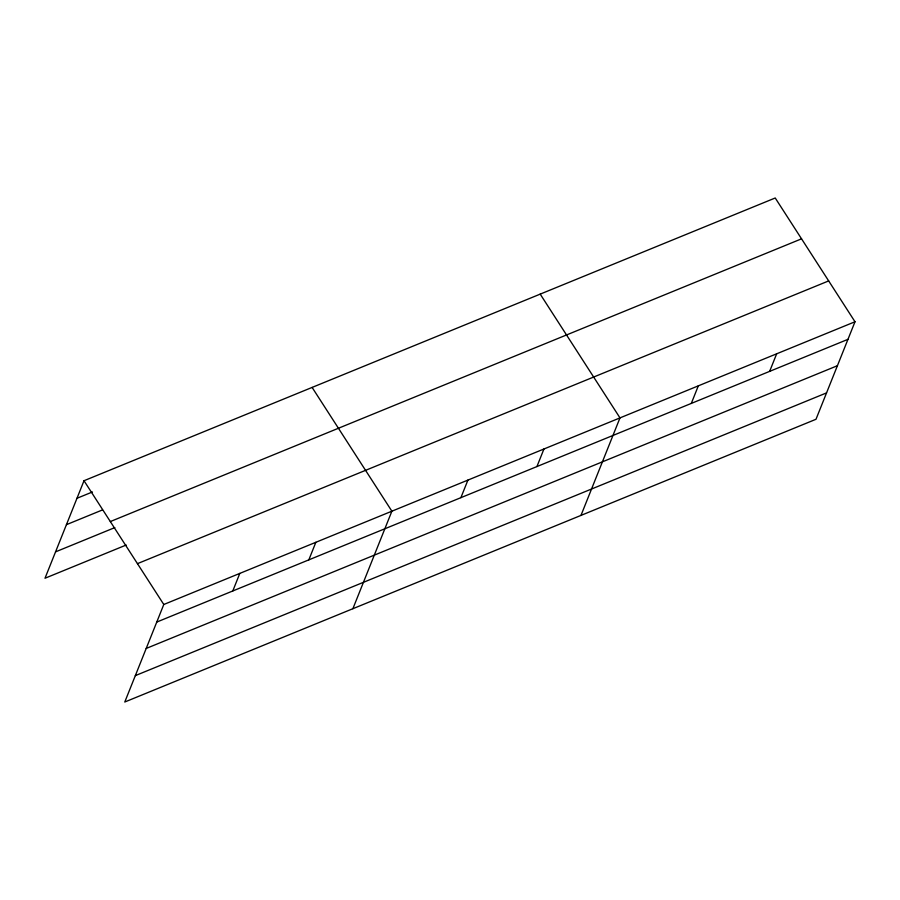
<?xml version="1.0" encoding="UTF-8"?>
<svg xmlns="http://www.w3.org/2000/svg" width="900" height="900" viewBox="0 0 900 900"><rect width="100%" height="100%" fill="white"/><g stroke="black" fill="none" stroke-linecap="round" stroke-linejoin="round"><path stroke-width="1.35" d="M855 321.761L163.789 604.496L124.774 702.011L815.996 419.276L855 321.761L775.226 197.989L84.004 480.724L45 578.239L126.191 545.029M232.785 590.962L239.816 573.39M308.824 559.868L315.855 542.295M352.879 608.715L391.882 511.189L312.109 387.416M460.89 497.666L467.921 480.094M536.929 466.56L543.949 448.988M580.984 515.408L619.988 417.892L540.202 294.12M691.301 403.414L698.321 385.853M769.635 371.374L776.666 353.801M76.972 498.285L92.441 491.963M66.42 524.678L102.51 509.918M110.329 521.561L801.551 238.826M55.553 551.858L114.829 527.602M137.453 563.648L828.675 280.912M156.757 622.069L847.969 339.334M146.205 648.45L837.416 365.715M135.326 675.63L826.549 392.895M84.004 480.724L163.789 604.496"/></g></svg>
